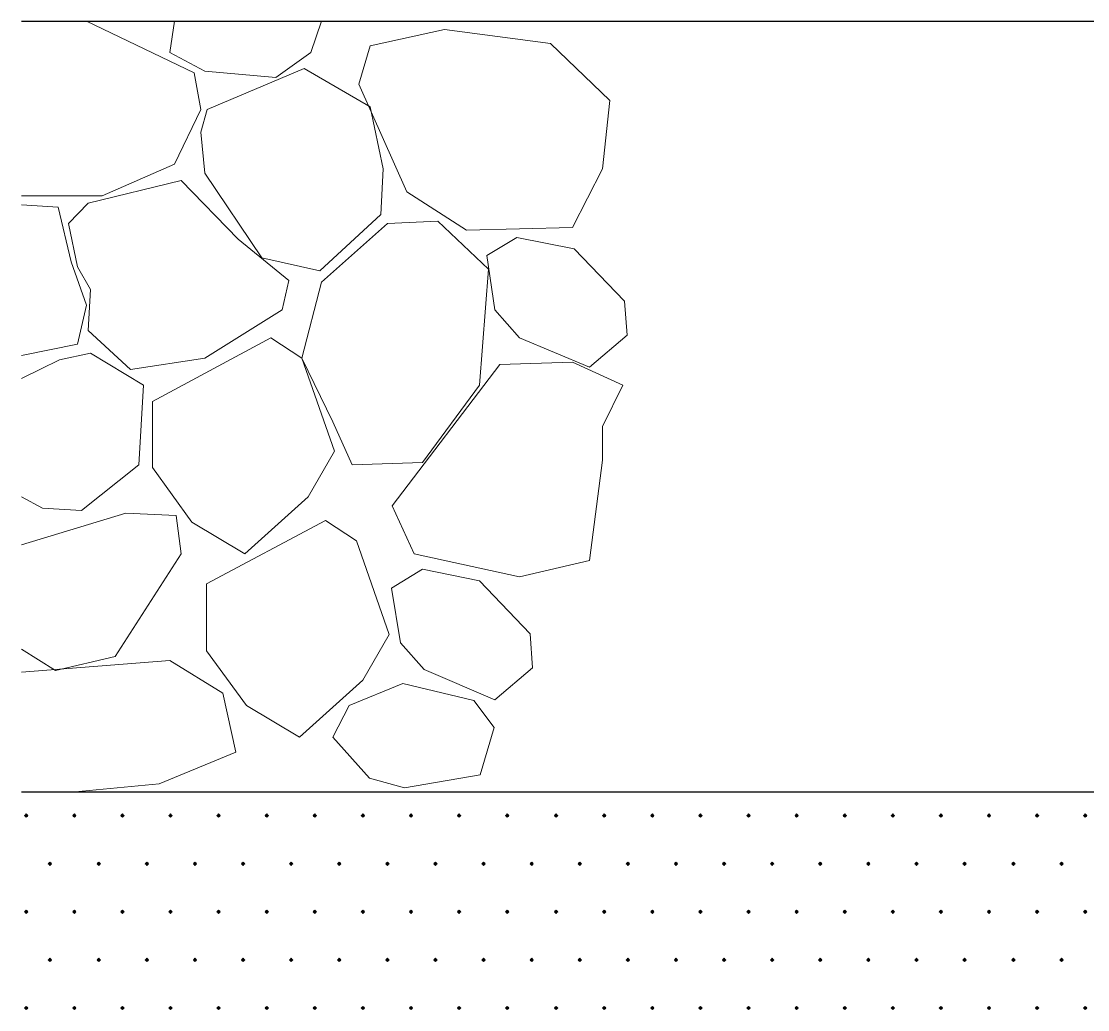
# Model space of a CAD drawing. Header units: millimetres. Extents: x 0 to 420, y 0 to 297.
# Drawn here: x 233.26 to 260.94, y 196.19 to 221.85 of the extents above; entities that cross this region are included whole.
import ezdxf

# ---------------------------------------------------------------- set-up
doc = ezdxf.new("R2010")
doc.units = ezdxf.units.MM

msp = doc.modelspace()

# ---------------------------------------------------------------- hatches: boundary and pattern name
for points in [[(233.384, 201.274), (233.362, 201.253), (233.341, 201.231), (233.362, 201.21), (233.384, 201.189), (233.405, 201.21), (233.426, 201.231), (233.405, 201.253), (233.384, 201.274)], [(234.633, 201.274), (234.611, 201.253), (234.59, 201.231), (234.611, 201.21), (234.633, 201.189), (234.654, 201.21), (234.675, 201.231), (234.654, 201.253), (234.633, 201.274)], [(235.881, 201.274), (235.86, 201.253), (235.839, 201.231), (235.86, 201.21), (235.881, 201.189), (235.903, 201.21), (235.924, 201.231), (235.903, 201.253), (235.881, 201.274)], [(237.13, 201.274), (237.109, 201.253), (237.088, 201.231), (237.109, 201.21), (237.13, 201.189), (237.151, 201.21), (237.172, 201.231), (237.151, 201.253), (237.13, 201.274)], [(238.379, 201.274), (238.358, 201.253), (238.337, 201.231), (238.358, 201.21), (238.379, 201.189), (238.4, 201.21), (238.421, 201.231), (238.4, 201.253), (238.379, 201.274)], [(239.628, 201.274), (239.607, 201.253), (239.586, 201.231), (239.607, 201.21), (239.628, 201.189), (239.649, 201.21), (239.67, 201.231), (239.649, 201.253), (239.628, 201.274)], [(240.877, 201.274), (240.855, 201.253), (240.834, 201.231), (240.855, 201.21), (240.877, 201.189), (240.898, 201.21), (240.919, 201.231), (240.898, 201.253), (240.877, 201.274)], [(242.125, 201.274), (242.104, 201.253), (242.083, 201.231), (242.104, 201.21), (242.125, 201.189), (242.147, 201.21), (242.168, 201.231), (242.147, 201.253), (242.125, 201.274)], [(243.374, 201.274), (243.353, 201.253), (243.332, 201.231), (243.353, 201.21), (243.374, 201.189), (243.396, 201.21), (243.417, 201.231), (243.396, 201.253), (243.374, 201.274)], [(244.623, 201.274), (244.602, 201.253), (244.581, 201.231), (244.602, 201.21), (244.623, 201.189), (244.644, 201.21), (244.666, 201.231), (244.644, 201.253), (244.623, 201.274)], [(245.872, 201.274), (245.851, 201.253), (245.83, 201.231), (245.851, 201.21), (245.872, 201.189), (245.893, 201.21), (245.914, 201.231), (245.893, 201.253), (245.872, 201.274)], [(247.142, 201.274), (247.121, 201.253), (247.1, 201.231), (247.121, 201.21), (247.142, 201.189), (247.163, 201.21), (247.184, 201.231), (247.163, 201.253), (247.142, 201.274)], [(248.391, 201.274), (248.37, 201.253), (248.348, 201.231), (248.37, 201.21), (248.391, 201.189), (248.412, 201.21), (248.433, 201.231), (248.412, 201.253), (248.391, 201.274)], [(249.64, 201.274), (249.619, 201.253), (249.597, 201.231), (249.619, 201.21), (249.64, 201.189), (249.661, 201.21), (249.682, 201.231), (249.661, 201.253), (249.64, 201.274)], [(250.889, 201.274), (250.867, 201.253), (250.846, 201.231), (250.867, 201.21), (250.889, 201.189), (250.91, 201.21), (250.931, 201.231), (250.91, 201.253), (250.889, 201.274)], [(252.137, 201.274), (252.116, 201.253), (252.095, 201.231), (252.116, 201.21), (252.137, 201.189), (252.159, 201.21), (252.18, 201.231), (252.159, 201.253), (252.137, 201.274)], [(253.386, 201.274), (253.365, 201.253), (253.344, 201.231), (253.365, 201.21), (253.386, 201.189), (253.407, 201.21), (253.429, 201.231), (253.407, 201.253), (253.386, 201.274)], [(254.635, 201.274), (254.614, 201.253), (254.593, 201.231), (254.614, 201.21), (254.635, 201.189), (254.656, 201.21), (254.677, 201.231), (254.656, 201.253), (254.635, 201.274)], [(255.884, 201.274), (255.863, 201.253), (255.841, 201.231), (255.863, 201.21), (255.884, 201.189), (255.905, 201.21), (255.926, 201.231), (255.905, 201.253), (255.884, 201.274)], [(257.133, 201.274), (257.112, 201.253), (257.09, 201.231), (257.112, 201.21), (257.133, 201.189), (257.154, 201.21), (257.175, 201.231), (257.154, 201.253), (257.133, 201.274)], [(258.382, 201.274), (258.36, 201.253), (258.339, 201.231), (258.36, 201.21), (258.382, 201.189), (258.403, 201.21), (258.424, 201.231), (258.403, 201.253), (258.382, 201.274)], [(259.63, 201.274), (259.609, 201.253), (259.588, 201.231), (259.609, 201.21), (259.63, 201.189), (259.652, 201.21), (259.673, 201.231), (259.652, 201.253), (259.63, 201.274)], [(260.879, 201.274), (260.858, 201.253), (260.837, 201.231), (260.858, 201.21), (260.879, 201.189), (260.9, 201.21), (260.921, 201.231), (260.9, 201.253), (260.879, 201.274)], [(233.997, 200.025), (233.976, 200.004), (233.955, 199.983), (233.976, 199.962), (233.997, 199.94), (234.019, 199.962), (234.04, 199.983), (234.019, 200.004), (233.997, 200.025)], [(235.268, 200.025), (235.246, 200.004), (235.225, 199.983), (235.246, 199.962), (235.268, 199.94), (235.289, 199.962), (235.31, 199.983), (235.289, 200.004), (235.268, 200.025)], [(236.516, 200.025), (236.495, 200.004), (236.474, 199.983), (236.495, 199.962), (236.516, 199.94), (236.537, 199.962), (236.559, 199.983), (236.537, 200.004), (236.516, 200.025)], [(237.765, 200.025), (237.744, 200.004), (237.723, 199.983), (237.744, 199.962), (237.765, 199.94), (237.786, 199.962), (237.808, 199.983), (237.786, 200.004), (237.765, 200.025)], [(239.014, 200.025), (238.993, 200.004), (238.972, 199.983), (238.993, 199.962), (239.014, 199.94), (239.035, 199.962), (239.056, 199.983), (239.035, 200.004), (239.014, 200.025)], [(240.263, 200.025), (240.242, 200.004), (240.221, 199.983), (240.242, 199.962), (240.263, 199.94), (240.284, 199.962), (240.305, 199.983), (240.284, 200.004), (240.263, 200.025)], [(241.512, 200.025), (241.491, 200.004), (241.469, 199.983), (241.491, 199.962), (241.512, 199.94), (241.533, 199.962), (241.554, 199.983), (241.533, 200.004), (241.512, 200.025)], [(242.761, 200.025), (242.739, 200.004), (242.718, 199.983), (242.739, 199.962), (242.761, 199.94), (242.782, 199.962), (242.803, 199.983), (242.782, 200.004), (242.761, 200.025)], [(244.009, 200.025), (243.988, 200.004), (243.967, 199.983), (243.988, 199.962), (244.009, 199.94), (244.03, 199.962), (244.052, 199.983), (244.03, 200.004), (244.009, 200.025)], [(245.258, 200.025), (245.237, 200.004), (245.216, 199.983), (245.237, 199.962), (245.258, 199.94), (245.279, 199.962), (245.3, 199.983), (245.279, 200.004), (245.258, 200.025)], [(246.507, 200.025), (246.486, 200.004), (246.465, 199.983), (246.486, 199.962), (246.507, 199.94), (246.528, 199.962), (246.549, 199.983), (246.528, 200.004), (246.507, 200.025)], [(247.756, 200.025), (247.735, 200.004), (247.714, 199.983), (247.735, 199.962), (247.756, 199.94), (247.777, 199.962), (247.798, 199.983), (247.777, 200.004), (247.756, 200.025)], [(249.005, 200.025), (248.984, 200.004), (248.962, 199.983), (248.984, 199.962), (249.005, 199.94), (249.026, 199.962), (249.047, 199.983), (249.026, 200.004), (249.005, 200.025)], [(250.254, 200.025), (250.232, 200.004), (250.211, 199.983), (250.232, 199.962), (250.254, 199.94), (250.275, 199.962), (250.296, 199.983), (250.275, 200.004), (250.254, 200.025)], [(251.502, 200.025), (251.481, 200.004), (251.46, 199.983), (251.481, 199.962), (251.502, 199.94), (251.523, 199.962), (251.545, 199.983), (251.523, 200.004), (251.502, 200.025)], [(252.751, 200.025), (252.73, 200.004), (252.709, 199.983), (252.73, 199.962), (252.751, 199.94), (252.772, 199.962), (252.794, 199.983), (252.772, 200.004), (252.751, 200.025)], [(254, 200.025), (253.979, 200.004), (253.958, 199.983), (253.979, 199.962), (254, 199.94), (254.021, 199.962), (254.042, 199.983), (254.021, 200.004), (254, 200.025)], [(255.249, 200.025), (255.228, 200.004), (255.207, 199.983), (255.228, 199.962), (255.249, 199.94), (255.27, 199.962), (255.291, 199.983), (255.27, 200.004), (255.249, 200.025)], [(256.498, 200.025), (256.477, 200.004), (256.455, 199.983), (256.477, 199.962), (256.498, 199.94), (256.519, 199.962), (256.54, 199.983), (256.519, 200.004), (256.498, 200.025)], [(257.746, 200.025), (257.725, 200.004), (257.704, 199.983), (257.725, 199.962), (257.746, 199.94), (257.768, 199.962), (257.789, 199.983), (257.768, 200.004), (257.746, 200.025)], [(259.016, 200.025), (258.995, 200.004), (258.974, 199.983), (258.995, 199.962), (259.016, 199.94), (259.038, 199.962), (259.059, 199.983), (259.038, 200.004), (259.016, 200.025)], [(260.265, 200.025), (260.244, 200.004), (260.223, 199.983), (260.244, 199.962), (260.265, 199.94), (260.287, 199.962), (260.308, 199.983), (260.287, 200.004), (260.265, 200.025)], [(233.384, 198.776), (233.362, 198.755), (233.341, 198.734), (233.362, 198.713), (233.384, 198.691), (233.405, 198.713), (233.426, 198.734), (233.405, 198.755), (233.384, 198.776)], [(234.633, 198.776), (234.611, 198.755), (234.59, 198.734), (234.611, 198.713), (234.633, 198.691), (234.654, 198.713), (234.675, 198.734), (234.654, 198.755), (234.633, 198.776)], [(235.881, 198.776), (235.86, 198.755), (235.839, 198.734), (235.86, 198.713), (235.881, 198.691), (235.903, 198.713), (235.924, 198.734), (235.903, 198.755), (235.881, 198.776)], [(237.13, 198.776), (237.109, 198.755), (237.088, 198.734), (237.109, 198.713), (237.13, 198.691), (237.151, 198.713), (237.172, 198.734), (237.151, 198.755), (237.13, 198.776)], [(238.379, 198.776), (238.358, 198.755), (238.337, 198.734), (238.358, 198.713), (238.379, 198.691), (238.4, 198.713), (238.421, 198.734), (238.4, 198.755), (238.379, 198.776)], [(239.628, 198.776), (239.607, 198.755), (239.586, 198.734), (239.607, 198.713), (239.628, 198.691), (239.649, 198.713), (239.67, 198.734), (239.649, 198.755), (239.628, 198.776)], [(240.877, 198.776), (240.855, 198.755), (240.834, 198.734), (240.855, 198.713), (240.877, 198.691), (240.898, 198.713), (240.919, 198.734), (240.898, 198.755), (240.877, 198.776)], [(242.125, 198.776), (242.104, 198.755), (242.083, 198.734), (242.104, 198.713), (242.125, 198.691), (242.147, 198.713), (242.168, 198.734), (242.147, 198.755), (242.125, 198.776)], [(243.374, 198.776), (243.353, 198.755), (243.332, 198.734), (243.353, 198.713), (243.374, 198.691), (243.396, 198.713), (243.417, 198.734), (243.396, 198.755), (243.374, 198.776)], [(244.623, 198.776), (244.602, 198.755), (244.581, 198.734), (244.602, 198.713), (244.623, 198.691), (244.644, 198.713), (244.666, 198.734), (244.644, 198.755), (244.623, 198.776)], [(245.872, 198.776), (245.851, 198.755), (245.83, 198.734), (245.851, 198.713), (245.872, 198.691), (245.893, 198.713), (245.914, 198.734), (245.893, 198.755), (245.872, 198.776)], [(247.142, 198.776), (247.121, 198.755), (247.1, 198.734), (247.121, 198.713), (247.142, 198.691), (247.163, 198.713), (247.184, 198.734), (247.163, 198.755), (247.142, 198.776)], [(248.391, 198.776), (248.37, 198.755), (248.348, 198.734), (248.37, 198.713), (248.391, 198.691), (248.412, 198.713), (248.433, 198.734), (248.412, 198.755), (248.391, 198.776)], [(249.64, 198.776), (249.619, 198.755), (249.597, 198.734), (249.619, 198.713), (249.64, 198.691), (249.661, 198.713), (249.682, 198.734), (249.661, 198.755), (249.64, 198.776)], [(250.889, 198.776), (250.867, 198.755), (250.846, 198.734), (250.867, 198.713), (250.889, 198.691), (250.91, 198.713), (250.931, 198.734), (250.91, 198.755), (250.889, 198.776)], [(252.137, 198.776), (252.116, 198.755), (252.095, 198.734), (252.116, 198.713), (252.137, 198.691), (252.159, 198.713), (252.18, 198.734), (252.159, 198.755), (252.137, 198.776)], [(253.386, 198.776), (253.365, 198.755), (253.344, 198.734), (253.365, 198.713), (253.386, 198.691), (253.407, 198.713), (253.429, 198.734), (253.407, 198.755), (253.386, 198.776)], [(254.635, 198.776), (254.614, 198.755), (254.593, 198.734), (254.614, 198.713), (254.635, 198.691), (254.656, 198.713), (254.677, 198.734), (254.656, 198.755), (254.635, 198.776)], [(255.884, 198.776), (255.863, 198.755), (255.841, 198.734), (255.863, 198.713), (255.884, 198.691), (255.905, 198.713), (255.926, 198.734), (255.905, 198.755), (255.884, 198.776)], [(257.133, 198.776), (257.112, 198.755), (257.09, 198.734), (257.112, 198.713), (257.133, 198.691), (257.154, 198.713), (257.175, 198.734), (257.154, 198.755), (257.133, 198.776)], [(258.382, 198.776), (258.36, 198.755), (258.339, 198.734), (258.36, 198.713), (258.382, 198.691), (258.403, 198.713), (258.424, 198.734), (258.403, 198.755), (258.382, 198.776)], [(259.63, 198.776), (259.609, 198.755), (259.588, 198.734), (259.609, 198.713), (259.63, 198.691), (259.652, 198.713), (259.673, 198.734), (259.652, 198.755), (259.63, 198.776)], [(260.879, 198.776), (260.858, 198.755), (260.837, 198.734), (260.858, 198.713), (260.879, 198.691), (260.9, 198.713), (260.921, 198.734), (260.9, 198.755), (260.879, 198.776)], [(233.997, 197.527), (233.976, 197.506), (233.955, 197.485), (233.976, 197.464), (233.997, 197.443), (234.019, 197.464), (234.04, 197.485), (234.019, 197.506), (233.997, 197.527)], [(235.268, 197.527), (235.246, 197.506), (235.225, 197.485), (235.246, 197.464), (235.268, 197.443), (235.289, 197.464), (235.31, 197.485), (235.289, 197.506), (235.268, 197.527)], [(236.516, 197.527), (236.495, 197.506), (236.474, 197.485), (236.495, 197.464), (236.516, 197.443), (236.537, 197.464), (236.559, 197.485), (236.537, 197.506), (236.516, 197.527)], [(237.765, 197.527), (237.744, 197.506), (237.723, 197.485), (237.744, 197.464), (237.765, 197.443), (237.786, 197.464), (237.808, 197.485), (237.786, 197.506), (237.765, 197.527)], [(239.014, 197.527), (238.993, 197.506), (238.972, 197.485), (238.993, 197.464), (239.014, 197.443), (239.035, 197.464), (239.056, 197.485), (239.035, 197.506), (239.014, 197.527)], [(240.263, 197.527), (240.242, 197.506), (240.221, 197.485), (240.242, 197.464), (240.263, 197.443), (240.284, 197.464), (240.305, 197.485), (240.284, 197.506), (240.263, 197.527)], [(241.512, 197.527), (241.491, 197.506), (241.469, 197.485), (241.491, 197.464), (241.512, 197.443), (241.533, 197.464), (241.554, 197.485), (241.533, 197.506), (241.512, 197.527)], [(242.761, 197.527), (242.739, 197.506), (242.718, 197.485), (242.739, 197.464), (242.761, 197.443), (242.782, 197.464), (242.803, 197.485), (242.782, 197.506), (242.761, 197.527)], [(244.009, 197.527), (243.988, 197.506), (243.967, 197.485), (243.988, 197.464), (244.009, 197.443), (244.03, 197.464), (244.052, 197.485), (244.03, 197.506), (244.009, 197.527)], [(245.258, 197.527), (245.237, 197.506), (245.216, 197.485), (245.237, 197.464), (245.258, 197.443), (245.279, 197.464), (245.3, 197.485), (245.279, 197.506), (245.258, 197.527)], [(246.507, 197.527), (246.486, 197.506), (246.465, 197.485), (246.486, 197.464), (246.507, 197.443), (246.528, 197.464), (246.549, 197.485), (246.528, 197.506), (246.507, 197.527)], [(247.756, 197.527), (247.735, 197.506), (247.714, 197.485), (247.735, 197.464), (247.756, 197.443), (247.777, 197.464), (247.798, 197.485), (247.777, 197.506), (247.756, 197.527)], [(249.005, 197.527), (248.984, 197.506), (248.962, 197.485), (248.984, 197.464), (249.005, 197.443), (249.026, 197.464), (249.047, 197.485), (249.026, 197.506), (249.005, 197.527)], [(250.254, 197.527), (250.232, 197.506), (250.211, 197.485), (250.232, 197.464), (250.254, 197.443), (250.275, 197.464), (250.296, 197.485), (250.275, 197.506), (250.254, 197.527)], [(251.502, 197.527), (251.481, 197.506), (251.46, 197.485), (251.481, 197.464), (251.502, 197.443), (251.523, 197.464), (251.545, 197.485), (251.523, 197.506), (251.502, 197.527)], [(252.751, 197.527), (252.73, 197.506), (252.709, 197.485), (252.73, 197.464), (252.751, 197.443), (252.772, 197.464), (252.794, 197.485), (252.772, 197.506), (252.751, 197.527)], [(254, 197.527), (253.979, 197.506), (253.958, 197.485), (253.979, 197.464), (254, 197.443), (254.021, 197.464), (254.042, 197.485), (254.021, 197.506), (254, 197.527)], [(255.249, 197.527), (255.228, 197.506), (255.207, 197.485), (255.228, 197.464), (255.249, 197.443), (255.27, 197.464), (255.291, 197.485), (255.27, 197.506), (255.249, 197.527)], [(256.498, 197.527), (256.477, 197.506), (256.455, 197.485), (256.477, 197.464), (256.498, 197.443), (256.519, 197.464), (256.54, 197.485), (256.519, 197.506), (256.498, 197.527)], [(257.746, 197.527), (257.725, 197.506), (257.704, 197.485), (257.725, 197.464), (257.746, 197.443), (257.768, 197.464), (257.789, 197.485), (257.768, 197.506), (257.746, 197.527)], [(259.016, 197.527), (258.995, 197.506), (258.974, 197.485), (258.995, 197.464), (259.016, 197.443), (259.038, 197.464), (259.059, 197.485), (259.038, 197.506), (259.016, 197.527)], [(260.265, 197.527), (260.244, 197.506), (260.223, 197.485), (260.244, 197.464), (260.265, 197.443), (260.287, 197.464), (260.308, 197.485), (260.287, 197.506), (260.265, 197.527)], [(233.384, 196.279), (233.362, 196.257), (233.341, 196.236), (233.362, 196.215), (233.384, 196.194), (233.405, 196.215), (233.426, 196.236), (233.405, 196.257), (233.384, 196.279)], [(234.633, 196.279), (234.611, 196.257), (234.59, 196.236), (234.611, 196.215), (234.633, 196.194), (234.654, 196.215), (234.675, 196.236), (234.654, 196.257), (234.633, 196.279)], [(235.881, 196.279), (235.86, 196.257), (235.839, 196.236), (235.86, 196.215), (235.881, 196.194), (235.903, 196.215), (235.924, 196.236), (235.903, 196.257), (235.881, 196.279)], [(237.13, 196.279), (237.109, 196.257), (237.088, 196.236), (237.109, 196.215), (237.13, 196.194), (237.151, 196.215), (237.172, 196.236), (237.151, 196.257), (237.13, 196.279)], [(238.379, 196.279), (238.358, 196.257), (238.337, 196.236), (238.358, 196.215), (238.379, 196.194), (238.4, 196.215), (238.421, 196.236), (238.4, 196.257), (238.379, 196.279)], [(239.628, 196.279), (239.607, 196.257), (239.586, 196.236), (239.607, 196.215), (239.628, 196.194), (239.649, 196.215), (239.67, 196.236), (239.649, 196.257), (239.628, 196.279)], [(240.877, 196.279), (240.855, 196.257), (240.834, 196.236), (240.855, 196.215), (240.877, 196.194), (240.898, 196.215), (240.919, 196.236), (240.898, 196.257), (240.877, 196.279)], [(242.125, 196.279), (242.104, 196.257), (242.083, 196.236), (242.104, 196.215), (242.125, 196.194), (242.147, 196.215), (242.168, 196.236), (242.147, 196.257), (242.125, 196.279)], [(243.374, 196.279), (243.353, 196.257), (243.332, 196.236), (243.353, 196.215), (243.374, 196.194), (243.396, 196.215), (243.417, 196.236), (243.396, 196.257), (243.374, 196.279)], [(244.623, 196.279), (244.602, 196.257), (244.581, 196.236), (244.602, 196.215), (244.623, 196.194), (244.644, 196.215), (244.666, 196.236), (244.644, 196.257), (244.623, 196.279)], [(245.872, 196.279), (245.851, 196.257), (245.83, 196.236), (245.851, 196.215), (245.872, 196.194), (245.893, 196.215), (245.914, 196.236), (245.893, 196.257), (245.872, 196.279)], [(247.142, 196.279), (247.121, 196.257), (247.1, 196.236), (247.121, 196.215), (247.142, 196.194), (247.163, 196.215), (247.184, 196.236), (247.163, 196.257), (247.142, 196.279)], [(248.391, 196.279), (248.37, 196.257), (248.348, 196.236), (248.37, 196.215), (248.391, 196.194), (248.412, 196.215), (248.433, 196.236), (248.412, 196.257), (248.391, 196.279)], [(249.64, 196.279), (249.619, 196.257), (249.597, 196.236), (249.619, 196.215), (249.64, 196.194), (249.661, 196.215), (249.682, 196.236), (249.661, 196.257), (249.64, 196.279)], [(250.889, 196.279), (250.867, 196.257), (250.846, 196.236), (250.867, 196.215), (250.889, 196.194), (250.91, 196.215), (250.931, 196.236), (250.91, 196.257), (250.889, 196.279)], [(252.137, 196.279), (252.116, 196.257), (252.095, 196.236), (252.116, 196.215), (252.137, 196.194), (252.159, 196.215), (252.18, 196.236), (252.159, 196.257), (252.137, 196.279)], [(253.386, 196.279), (253.365, 196.257), (253.344, 196.236), (253.365, 196.215), (253.386, 196.194), (253.407, 196.215), (253.429, 196.236), (253.407, 196.257), (253.386, 196.279)], [(254.635, 196.279), (254.614, 196.257), (254.593, 196.236), (254.614, 196.215), (254.635, 196.194), (254.656, 196.215), (254.677, 196.236), (254.656, 196.257), (254.635, 196.279)], [(255.884, 196.279), (255.863, 196.257), (255.841, 196.236), (255.863, 196.215), (255.884, 196.194), (255.905, 196.215), (255.926, 196.236), (255.905, 196.257), (255.884, 196.279)], [(257.133, 196.279), (257.112, 196.257), (257.09, 196.236), (257.112, 196.215), (257.133, 196.194), (257.154, 196.215), (257.175, 196.236), (257.154, 196.257), (257.133, 196.279)], [(258.382, 196.279), (258.36, 196.257), (258.339, 196.236), (258.36, 196.215), (258.382, 196.194), (258.403, 196.215), (258.424, 196.236), (258.403, 196.257), (258.382, 196.279)], [(259.63, 196.279), (259.609, 196.257), (259.588, 196.236), (259.609, 196.215), (259.63, 196.194), (259.652, 196.215), (259.673, 196.236), (259.652, 196.257), (259.63, 196.279)], [(260.879, 196.279), (260.858, 196.257), (260.837, 196.236), (260.858, 196.215), (260.879, 196.194), (260.9, 196.215), (260.921, 196.236), (260.9, 196.257), (260.879, 196.279)]]:
    msp.add_hatch(color=7).paths.add_polyline_path(points)

# ---------------------------------------------------------------- linework, layer by layer
at = {"lineweight": 13}
for points in [[(234.95, 221.848), (237.744, 220.514), (237.913, 219.562), (237.236, 218.144), (235.352, 217.318), (233.257, 217.318)], [(237.236, 221.848), (237.109, 221.043), (238.019, 220.557), (239.861, 220.387), (240.771, 221.043), (241.046, 221.848)], [(233.257, 217.085), (234.209, 217.022), (234.548, 215.604), (234.95, 214.482), (234.717, 213.466), (233.257, 213.17)], [(233.257, 212.577), (234.252, 213.064), (235.056, 213.233), (236.432, 212.407), (236.305, 210.333), (234.823, 209.148), (233.807, 209.211), (233.257, 209.508)], [(233.257, 208.259), (235.966, 209.084), (237.278, 209.021), (237.405, 208.026), (235.691, 205.359), (234.146, 204.999), (233.257, 205.549)], [(233.257, 204.957), (237.109, 205.253), (238.485, 204.406), (238.824, 202.882), (236.834, 202.057), (234.654, 201.845)]]:
    msp.add_lwpolyline(points, dxfattribs=at)
at = {"lineweight": 30}
for points in [[(233.257, 221.848), (304.271, 221.848)], [(233.257, 201.845), (304.271, 201.845)]]:
    msp.add_lwpolyline(points, dxfattribs=at)
at = {"lineweight": 13}
for points in [[(242.02, 220.218), (242.316, 221.213), (244.242, 221.636), (246.994, 221.276), (248.539, 219.795), (248.348, 218.017), (247.565, 216.493), (244.814, 216.429), (243.269, 217.424)], [(238.083, 219.562), (240.602, 220.62), (242.316, 219.625), (242.655, 218.017), (242.591, 216.831), (241.004, 215.371), (239.501, 215.709), (238.019, 217.911), (237.913, 218.969)], [(234.717, 215.477), (234.484, 216.598), (234.992, 217.128), (237.405, 217.72), (238.887, 216.196), (240.199, 215.117), (240.03, 214.355), (238.019, 213.106), (236.093, 212.81), (234.992, 213.826), (235.056, 214.884)], [(240.538, 213.106), (241.046, 215.074), (242.761, 216.598), (244.073, 216.662), (245.385, 215.413), (245.152, 212.407), (243.671, 210.397), (241.85, 210.333), (241.342, 211.455)], [(245.343, 215.773), (246.126, 216.239), (247.608, 215.942), (248.92, 214.588), (248.984, 213.699), (248.01, 212.873), (246.189, 213.635), (245.554, 214.355)], [(236.664, 211.984), (239.734, 213.635), (240.538, 213.106), (241.385, 210.693), (240.707, 209.508), (239.056, 208.026), (237.68, 208.851), (236.664, 210.27)], [(242.887, 209.275), (243.459, 208.026), (246.189, 207.433), (248.01, 207.857), (248.348, 210.46), (248.348, 211.328), (248.878, 212.407), (247.565, 213), (245.682, 212.937)], [(238.062, 207.243), (241.152, 208.894), (241.956, 208.365), (242.803, 205.93), (242.125, 204.745), (240.475, 203.263), (239.099, 204.089), (238.062, 205.507)], [(242.866, 207.137), (243.671, 207.624), (245.152, 207.328), (246.465, 205.952), (246.528, 205.063), (245.554, 204.237), (243.713, 205.02), (243.099, 205.719)], [(241.342, 203.263), (241.766, 204.089), (243.163, 204.661), (245.004, 204.216), (245.533, 203.517), (245.173, 202.29), (243.205, 201.951), (242.295, 202.205)]]:
    msp.add_lwpolyline(points, close=True, dxfattribs=at)
at = {"lineweight": 0}
for points in [[(233.384, 201.274), (233.362, 201.253), (233.341, 201.231), (233.362, 201.21), (233.384, 201.189), (233.405, 201.21), (233.426, 201.231), (233.405, 201.253)], [(234.633, 201.274), (234.611, 201.253), (234.59, 201.231), (234.611, 201.21), (234.633, 201.189), (234.654, 201.21), (234.675, 201.231), (234.654, 201.253)], [(235.881, 201.274), (235.86, 201.253), (235.839, 201.231), (235.86, 201.21), (235.881, 201.189), (235.903, 201.21), (235.924, 201.231), (235.903, 201.253)], [(237.13, 201.274), (237.109, 201.253), (237.088, 201.231), (237.109, 201.21), (237.13, 201.189), (237.151, 201.21), (237.172, 201.231), (237.151, 201.253)], [(238.379, 201.274), (238.358, 201.253), (238.337, 201.231), (238.358, 201.21), (238.379, 201.189), (238.4, 201.21), (238.421, 201.231), (238.4, 201.253)], [(239.628, 201.274), (239.607, 201.253), (239.586, 201.231), (239.607, 201.21), (239.628, 201.189), (239.649, 201.21), (239.67, 201.231), (239.649, 201.253)], [(240.877, 201.274), (240.855, 201.253), (240.834, 201.231), (240.855, 201.21), (240.877, 201.189), (240.898, 201.21), (240.919, 201.231), (240.898, 201.253)], [(242.125, 201.274), (242.104, 201.253), (242.083, 201.231), (242.104, 201.21), (242.125, 201.189), (242.147, 201.21), (242.168, 201.231), (242.147, 201.253)], [(243.374, 201.274), (243.353, 201.253), (243.332, 201.231), (243.353, 201.21), (243.374, 201.189), (243.396, 201.21), (243.417, 201.231), (243.396, 201.253)], [(244.623, 201.274), (244.602, 201.253), (244.581, 201.231), (244.602, 201.21), (244.623, 201.189), (244.644, 201.21), (244.666, 201.231), (244.644, 201.253)], [(245.872, 201.274), (245.851, 201.253), (245.83, 201.231), (245.851, 201.21), (245.872, 201.189), (245.893, 201.21), (245.914, 201.231), (245.893, 201.253)], [(247.142, 201.274), (247.121, 201.253), (247.1, 201.231), (247.121, 201.21), (247.142, 201.189), (247.163, 201.21), (247.184, 201.231), (247.163, 201.253)], [(248.391, 201.274), (248.37, 201.253), (248.348, 201.231), (248.37, 201.21), (248.391, 201.189), (248.412, 201.21), (248.433, 201.231), (248.412, 201.253)], [(249.64, 201.274), (249.619, 201.253), (249.597, 201.231), (249.619, 201.21), (249.64, 201.189), (249.661, 201.21), (249.682, 201.231), (249.661, 201.253)], [(250.889, 201.274), (250.867, 201.253), (250.846, 201.231), (250.867, 201.21), (250.889, 201.189), (250.91, 201.21), (250.931, 201.231), (250.91, 201.253)], [(252.137, 201.274), (252.116, 201.253), (252.095, 201.231), (252.116, 201.21), (252.137, 201.189), (252.159, 201.21), (252.18, 201.231), (252.159, 201.253)], [(253.386, 201.274), (253.365, 201.253), (253.344, 201.231), (253.365, 201.21), (253.386, 201.189), (253.407, 201.21), (253.429, 201.231), (253.407, 201.253)], [(254.635, 201.274), (254.614, 201.253), (254.593, 201.231), (254.614, 201.21), (254.635, 201.189), (254.656, 201.21), (254.677, 201.231), (254.656, 201.253)], [(255.884, 201.274), (255.863, 201.253), (255.841, 201.231), (255.863, 201.21), (255.884, 201.189), (255.905, 201.21), (255.926, 201.231), (255.905, 201.253)], [(257.133, 201.274), (257.112, 201.253), (257.09, 201.231), (257.112, 201.21), (257.133, 201.189), (257.154, 201.21), (257.175, 201.231), (257.154, 201.253)], [(258.382, 201.274), (258.36, 201.253), (258.339, 201.231), (258.36, 201.21), (258.382, 201.189), (258.403, 201.21), (258.424, 201.231), (258.403, 201.253)], [(259.63, 201.274), (259.609, 201.253), (259.588, 201.231), (259.609, 201.21), (259.63, 201.189), (259.652, 201.21), (259.673, 201.231), (259.652, 201.253)], [(260.879, 201.274), (260.858, 201.253), (260.837, 201.231), (260.858, 201.21), (260.879, 201.189), (260.9, 201.21), (260.921, 201.231), (260.9, 201.253)], [(233.997, 200.025), (233.976, 200.004), (233.955, 199.983), (233.976, 199.962), (233.997, 199.94), (234.019, 199.962), (234.04, 199.983), (234.019, 200.004)], [(235.268, 200.025), (235.246, 200.004), (235.225, 199.983), (235.246, 199.962), (235.268, 199.94), (235.289, 199.962), (235.31, 199.983), (235.289, 200.004)], [(236.516, 200.025), (236.495, 200.004), (236.474, 199.983), (236.495, 199.962), (236.516, 199.94), (236.537, 199.962), (236.559, 199.983), (236.537, 200.004)], [(237.765, 200.025), (237.744, 200.004), (237.723, 199.983), (237.744, 199.962), (237.765, 199.94), (237.786, 199.962), (237.808, 199.983), (237.786, 200.004)], [(239.014, 200.025), (238.993, 200.004), (238.972, 199.983), (238.993, 199.962), (239.014, 199.94), (239.035, 199.962), (239.056, 199.983), (239.035, 200.004)], [(240.263, 200.025), (240.242, 200.004), (240.221, 199.983), (240.242, 199.962), (240.263, 199.94), (240.284, 199.962), (240.305, 199.983), (240.284, 200.004)], [(241.512, 200.025), (241.491, 200.004), (241.469, 199.983), (241.491, 199.962), (241.512, 199.94), (241.533, 199.962), (241.554, 199.983), (241.533, 200.004)], [(242.761, 200.025), (242.739, 200.004), (242.718, 199.983), (242.739, 199.962), (242.761, 199.94), (242.782, 199.962), (242.803, 199.983), (242.782, 200.004)], [(244.009, 200.025), (243.988, 200.004), (243.967, 199.983), (243.988, 199.962), (244.009, 199.94), (244.03, 199.962), (244.052, 199.983), (244.03, 200.004)], [(245.258, 200.025), (245.237, 200.004), (245.216, 199.983), (245.237, 199.962), (245.258, 199.94), (245.279, 199.962), (245.3, 199.983), (245.279, 200.004)], [(246.507, 200.025), (246.486, 200.004), (246.465, 199.983), (246.486, 199.962), (246.507, 199.94), (246.528, 199.962), (246.549, 199.983), (246.528, 200.004)], [(247.756, 200.025), (247.735, 200.004), (247.714, 199.983), (247.735, 199.962), (247.756, 199.94), (247.777, 199.962), (247.798, 199.983), (247.777, 200.004)], [(249.005, 200.025), (248.984, 200.004), (248.962, 199.983), (248.984, 199.962), (249.005, 199.94), (249.026, 199.962), (249.047, 199.983), (249.026, 200.004)], [(250.254, 200.025), (250.232, 200.004), (250.211, 199.983), (250.232, 199.962), (250.254, 199.94), (250.275, 199.962), (250.296, 199.983), (250.275, 200.004)], [(251.502, 200.025), (251.481, 200.004), (251.46, 199.983), (251.481, 199.962), (251.502, 199.94), (251.523, 199.962), (251.545, 199.983), (251.523, 200.004)], [(252.751, 200.025), (252.73, 200.004), (252.709, 199.983), (252.73, 199.962), (252.751, 199.94), (252.772, 199.962), (252.794, 199.983), (252.772, 200.004)], [(254, 200.025), (253.979, 200.004), (253.958, 199.983), (253.979, 199.962), (254, 199.94), (254.021, 199.962), (254.042, 199.983), (254.021, 200.004)], [(255.249, 200.025), (255.228, 200.004), (255.207, 199.983), (255.228, 199.962), (255.249, 199.94), (255.27, 199.962), (255.291, 199.983), (255.27, 200.004)], [(256.498, 200.025), (256.477, 200.004), (256.455, 199.983), (256.477, 199.962), (256.498, 199.94), (256.519, 199.962), (256.54, 199.983), (256.519, 200.004)], [(257.746, 200.025), (257.725, 200.004), (257.704, 199.983), (257.725, 199.962), (257.746, 199.94), (257.768, 199.962), (257.789, 199.983), (257.768, 200.004)], [(259.016, 200.025), (258.995, 200.004), (258.974, 199.983), (258.995, 199.962), (259.016, 199.94), (259.038, 199.962), (259.059, 199.983), (259.038, 200.004)], [(260.265, 200.025), (260.244, 200.004), (260.223, 199.983), (260.244, 199.962), (260.265, 199.94), (260.287, 199.962), (260.308, 199.983), (260.287, 200.004)], [(233.384, 198.776), (233.362, 198.755), (233.341, 198.734), (233.362, 198.713), (233.384, 198.691), (233.405, 198.713), (233.426, 198.734), (233.405, 198.755)], [(234.633, 198.776), (234.611, 198.755), (234.59, 198.734), (234.611, 198.713), (234.633, 198.691), (234.654, 198.713), (234.675, 198.734), (234.654, 198.755)], [(235.881, 198.776), (235.86, 198.755), (235.839, 198.734), (235.86, 198.713), (235.881, 198.691), (235.903, 198.713), (235.924, 198.734), (235.903, 198.755)], [(237.13, 198.776), (237.109, 198.755), (237.088, 198.734), (237.109, 198.713), (237.13, 198.691), (237.151, 198.713), (237.172, 198.734), (237.151, 198.755)], [(238.379, 198.776), (238.358, 198.755), (238.337, 198.734), (238.358, 198.713), (238.379, 198.691), (238.4, 198.713), (238.421, 198.734), (238.4, 198.755)], [(239.628, 198.776), (239.607, 198.755), (239.586, 198.734), (239.607, 198.713), (239.628, 198.691), (239.649, 198.713), (239.67, 198.734), (239.649, 198.755)], [(240.877, 198.776), (240.855, 198.755), (240.834, 198.734), (240.855, 198.713), (240.877, 198.691), (240.898, 198.713), (240.919, 198.734), (240.898, 198.755)], [(242.125, 198.776), (242.104, 198.755), (242.083, 198.734), (242.104, 198.713), (242.125, 198.691), (242.147, 198.713), (242.168, 198.734), (242.147, 198.755)], [(243.374, 198.776), (243.353, 198.755), (243.332, 198.734), (243.353, 198.713), (243.374, 198.691), (243.396, 198.713), (243.417, 198.734), (243.396, 198.755)], [(244.623, 198.776), (244.602, 198.755), (244.581, 198.734), (244.602, 198.713), (244.623, 198.691), (244.644, 198.713), (244.666, 198.734), (244.644, 198.755)], [(245.872, 198.776), (245.851, 198.755), (245.83, 198.734), (245.851, 198.713), (245.872, 198.691), (245.893, 198.713), (245.914, 198.734), (245.893, 198.755)], [(247.142, 198.776), (247.121, 198.755), (247.1, 198.734), (247.121, 198.713), (247.142, 198.691), (247.163, 198.713), (247.184, 198.734), (247.163, 198.755)], [(248.391, 198.776), (248.37, 198.755), (248.348, 198.734), (248.37, 198.713), (248.391, 198.691), (248.412, 198.713), (248.433, 198.734), (248.412, 198.755)], [(249.64, 198.776), (249.619, 198.755), (249.597, 198.734), (249.619, 198.713), (249.64, 198.691), (249.661, 198.713), (249.682, 198.734), (249.661, 198.755)], [(250.889, 198.776), (250.867, 198.755), (250.846, 198.734), (250.867, 198.713), (250.889, 198.691), (250.91, 198.713), (250.931, 198.734), (250.91, 198.755)], [(252.137, 198.776), (252.116, 198.755), (252.095, 198.734), (252.116, 198.713), (252.137, 198.691), (252.159, 198.713), (252.18, 198.734), (252.159, 198.755)], [(253.386, 198.776), (253.365, 198.755), (253.344, 198.734), (253.365, 198.713), (253.386, 198.691), (253.407, 198.713), (253.429, 198.734), (253.407, 198.755)], [(254.635, 198.776), (254.614, 198.755), (254.593, 198.734), (254.614, 198.713), (254.635, 198.691), (254.656, 198.713), (254.677, 198.734), (254.656, 198.755)], [(255.884, 198.776), (255.863, 198.755), (255.841, 198.734), (255.863, 198.713), (255.884, 198.691), (255.905, 198.713), (255.926, 198.734), (255.905, 198.755)], [(257.133, 198.776), (257.112, 198.755), (257.09, 198.734), (257.112, 198.713), (257.133, 198.691), (257.154, 198.713), (257.175, 198.734), (257.154, 198.755)], [(258.382, 198.776), (258.36, 198.755), (258.339, 198.734), (258.36, 198.713), (258.382, 198.691), (258.403, 198.713), (258.424, 198.734), (258.403, 198.755)], [(259.63, 198.776), (259.609, 198.755), (259.588, 198.734), (259.609, 198.713), (259.63, 198.691), (259.652, 198.713), (259.673, 198.734), (259.652, 198.755)], [(260.879, 198.776), (260.858, 198.755), (260.837, 198.734), (260.858, 198.713), (260.879, 198.691), (260.9, 198.713), (260.921, 198.734), (260.9, 198.755)], [(233.997, 197.527), (233.976, 197.506), (233.955, 197.485), (233.976, 197.464), (233.997, 197.443), (234.019, 197.464), (234.04, 197.485), (234.019, 197.506)], [(235.268, 197.527), (235.246, 197.506), (235.225, 197.485), (235.246, 197.464), (235.268, 197.443), (235.289, 197.464), (235.31, 197.485), (235.289, 197.506)], [(236.516, 197.527), (236.495, 197.506), (236.474, 197.485), (236.495, 197.464), (236.516, 197.443), (236.537, 197.464), (236.559, 197.485), (236.537, 197.506)], [(237.765, 197.527), (237.744, 197.506), (237.723, 197.485), (237.744, 197.464), (237.765, 197.443), (237.786, 197.464), (237.808, 197.485), (237.786, 197.506)], [(239.014, 197.527), (238.993, 197.506), (238.972, 197.485), (238.993, 197.464), (239.014, 197.443), (239.035, 197.464), (239.056, 197.485), (239.035, 197.506)], [(240.263, 197.527), (240.242, 197.506), (240.221, 197.485), (240.242, 197.464), (240.263, 197.443), (240.284, 197.464), (240.305, 197.485), (240.284, 197.506)], [(241.512, 197.527), (241.491, 197.506), (241.469, 197.485), (241.491, 197.464), (241.512, 197.443), (241.533, 197.464), (241.554, 197.485), (241.533, 197.506)], [(242.761, 197.527), (242.739, 197.506), (242.718, 197.485), (242.739, 197.464), (242.761, 197.443), (242.782, 197.464), (242.803, 197.485), (242.782, 197.506)], [(244.009, 197.527), (243.988, 197.506), (243.967, 197.485), (243.988, 197.464), (244.009, 197.443), (244.03, 197.464), (244.052, 197.485), (244.03, 197.506)], [(245.258, 197.527), (245.237, 197.506), (245.216, 197.485), (245.237, 197.464), (245.258, 197.443), (245.279, 197.464), (245.3, 197.485), (245.279, 197.506)], [(246.507, 197.527), (246.486, 197.506), (246.465, 197.485), (246.486, 197.464), (246.507, 197.443), (246.528, 197.464), (246.549, 197.485), (246.528, 197.506)], [(247.756, 197.527), (247.735, 197.506), (247.714, 197.485), (247.735, 197.464), (247.756, 197.443), (247.777, 197.464), (247.798, 197.485), (247.777, 197.506)], [(249.005, 197.527), (248.984, 197.506), (248.962, 197.485), (248.984, 197.464), (249.005, 197.443), (249.026, 197.464), (249.047, 197.485), (249.026, 197.506)], [(250.254, 197.527), (250.232, 197.506), (250.211, 197.485), (250.232, 197.464), (250.254, 197.443), (250.275, 197.464), (250.296, 197.485), (250.275, 197.506)], [(251.502, 197.527), (251.481, 197.506), (251.46, 197.485), (251.481, 197.464), (251.502, 197.443), (251.523, 197.464), (251.545, 197.485), (251.523, 197.506)], [(252.751, 197.527), (252.73, 197.506), (252.709, 197.485), (252.73, 197.464), (252.751, 197.443), (252.772, 197.464), (252.794, 197.485), (252.772, 197.506)], [(254, 197.527), (253.979, 197.506), (253.958, 197.485), (253.979, 197.464), (254, 197.443), (254.021, 197.464), (254.042, 197.485), (254.021, 197.506)], [(255.249, 197.527), (255.228, 197.506), (255.207, 197.485), (255.228, 197.464), (255.249, 197.443), (255.27, 197.464), (255.291, 197.485), (255.27, 197.506)], [(256.498, 197.527), (256.477, 197.506), (256.455, 197.485), (256.477, 197.464), (256.498, 197.443), (256.519, 197.464), (256.54, 197.485), (256.519, 197.506)], [(257.746, 197.527), (257.725, 197.506), (257.704, 197.485), (257.725, 197.464), (257.746, 197.443), (257.768, 197.464), (257.789, 197.485), (257.768, 197.506)], [(259.016, 197.527), (258.995, 197.506), (258.974, 197.485), (258.995, 197.464), (259.016, 197.443), (259.038, 197.464), (259.059, 197.485), (259.038, 197.506)], [(260.265, 197.527), (260.244, 197.506), (260.223, 197.485), (260.244, 197.464), (260.265, 197.443), (260.287, 197.464), (260.308, 197.485), (260.287, 197.506)], [(233.384, 196.279), (233.362, 196.257), (233.341, 196.236), (233.362, 196.215), (233.384, 196.194), (233.405, 196.215), (233.426, 196.236), (233.405, 196.257)], [(234.633, 196.279), (234.611, 196.257), (234.59, 196.236), (234.611, 196.215), (234.633, 196.194), (234.654, 196.215), (234.675, 196.236), (234.654, 196.257)], [(235.881, 196.279), (235.86, 196.257), (235.839, 196.236), (235.86, 196.215), (235.881, 196.194), (235.903, 196.215), (235.924, 196.236), (235.903, 196.257)], [(237.13, 196.279), (237.109, 196.257), (237.088, 196.236), (237.109, 196.215), (237.13, 196.194), (237.151, 196.215), (237.172, 196.236), (237.151, 196.257)], [(238.379, 196.279), (238.358, 196.257), (238.337, 196.236), (238.358, 196.215), (238.379, 196.194), (238.4, 196.215), (238.421, 196.236), (238.4, 196.257)], [(239.628, 196.279), (239.607, 196.257), (239.586, 196.236), (239.607, 196.215), (239.628, 196.194), (239.649, 196.215), (239.67, 196.236), (239.649, 196.257)], [(240.877, 196.279), (240.855, 196.257), (240.834, 196.236), (240.855, 196.215), (240.877, 196.194), (240.898, 196.215), (240.919, 196.236), (240.898, 196.257)], [(242.125, 196.279), (242.104, 196.257), (242.083, 196.236), (242.104, 196.215), (242.125, 196.194), (242.147, 196.215), (242.168, 196.236), (242.147, 196.257)], [(243.374, 196.279), (243.353, 196.257), (243.332, 196.236), (243.353, 196.215), (243.374, 196.194), (243.396, 196.215), (243.417, 196.236), (243.396, 196.257)], [(244.623, 196.279), (244.602, 196.257), (244.581, 196.236), (244.602, 196.215), (244.623, 196.194), (244.644, 196.215), (244.666, 196.236), (244.644, 196.257)], [(245.872, 196.279), (245.851, 196.257), (245.83, 196.236), (245.851, 196.215), (245.872, 196.194), (245.893, 196.215), (245.914, 196.236), (245.893, 196.257)], [(247.142, 196.279), (247.121, 196.257), (247.1, 196.236), (247.121, 196.215), (247.142, 196.194), (247.163, 196.215), (247.184, 196.236), (247.163, 196.257)], [(248.391, 196.279), (248.37, 196.257), (248.348, 196.236), (248.37, 196.215), (248.391, 196.194), (248.412, 196.215), (248.433, 196.236), (248.412, 196.257)], [(249.64, 196.279), (249.619, 196.257), (249.597, 196.236), (249.619, 196.215), (249.64, 196.194), (249.661, 196.215), (249.682, 196.236), (249.661, 196.257)], [(250.889, 196.279), (250.867, 196.257), (250.846, 196.236), (250.867, 196.215), (250.889, 196.194), (250.91, 196.215), (250.931, 196.236), (250.91, 196.257)], [(252.137, 196.279), (252.116, 196.257), (252.095, 196.236), (252.116, 196.215), (252.137, 196.194), (252.159, 196.215), (252.18, 196.236), (252.159, 196.257)], [(253.386, 196.279), (253.365, 196.257), (253.344, 196.236), (253.365, 196.215), (253.386, 196.194), (253.407, 196.215), (253.429, 196.236), (253.407, 196.257)], [(254.635, 196.279), (254.614, 196.257), (254.593, 196.236), (254.614, 196.215), (254.635, 196.194), (254.656, 196.215), (254.677, 196.236), (254.656, 196.257)], [(255.884, 196.279), (255.863, 196.257), (255.841, 196.236), (255.863, 196.215), (255.884, 196.194), (255.905, 196.215), (255.926, 196.236), (255.905, 196.257)], [(257.133, 196.279), (257.112, 196.257), (257.09, 196.236), (257.112, 196.215), (257.133, 196.194), (257.154, 196.215), (257.175, 196.236), (257.154, 196.257)], [(258.382, 196.279), (258.36, 196.257), (258.339, 196.236), (258.36, 196.215), (258.382, 196.194), (258.403, 196.215), (258.424, 196.236), (258.403, 196.257)], [(259.63, 196.279), (259.609, 196.257), (259.588, 196.236), (259.609, 196.215), (259.63, 196.194), (259.652, 196.215), (259.673, 196.236), (259.652, 196.257)], [(260.879, 196.279), (260.858, 196.257), (260.837, 196.236), (260.858, 196.215), (260.879, 196.194), (260.9, 196.215), (260.921, 196.236), (260.9, 196.257)]]:
    msp.add_lwpolyline(points, close=True, dxfattribs=at)

doc.saveas('drawing.dxf')
